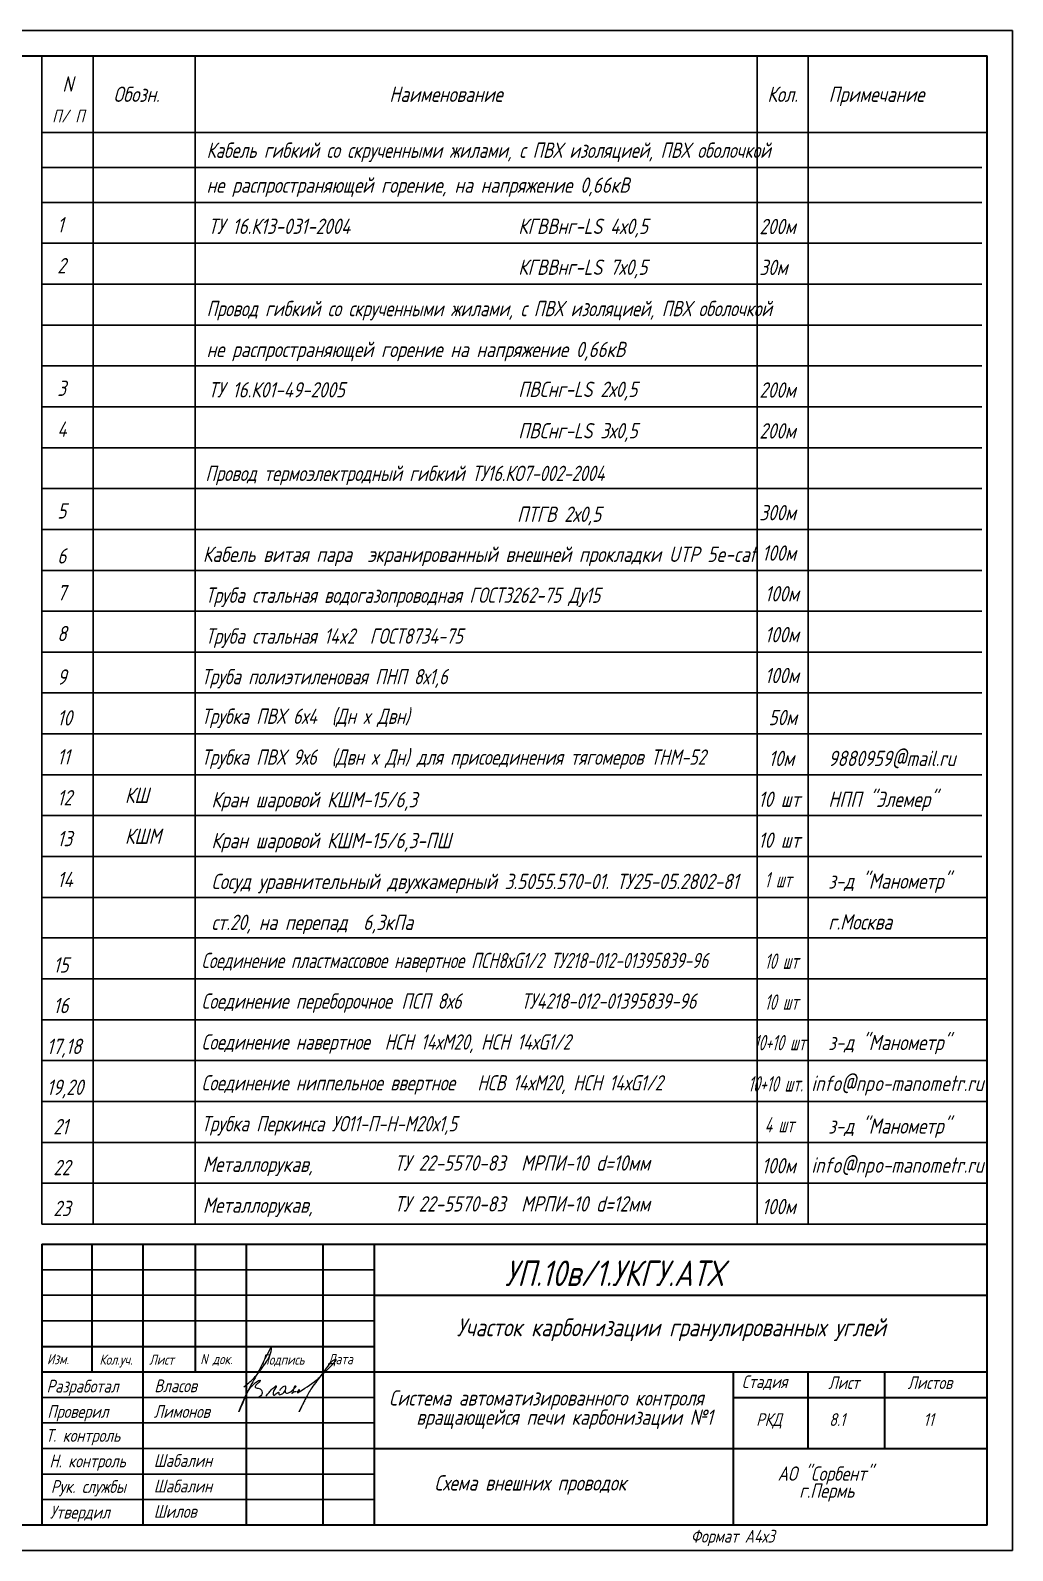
# Model space of a CAD drawing. Header units: millimetres. Extents: x 1531 to 2189, y 3 to 301.
# Drawn here: x 1996.4 to 2188.6, y 3.5 to 301 of the extents above; entities that cross this region are included whole.
import ezdxf

# ---------------------------------------------------------------- set-up
doc = ezdxf.new("R2010")
doc.units = ezdxf.units.MM
doc.layers.add('MAIN', color=7, linetype='Continuous', lineweight=50)
doc.layers.add('Текст', color=7, linetype='Continuous', lineweight=50)
doc.layers.add('TEXT', color=250, linetype='Continuous')
doc.layers.add('проводка', color=184, linetype='Continuous')
doc.styles.get("Standard").update_dxf_attribs({"font": 'GOST_A.TTF', "width": 0.8, "oblique": 15, "height": 3})

# ---------------------------------------------------------------- blocks, each defined once
blk = doc.blocks.new('Власов')
at = {"layer": 'проводка', "lineweight": 18}
for points in [[(-0.58, 2.47), (1.27, 4.07), (2.73, 5.82), (3.82, 7.33), (4.64, 9.02), (4.84, 10.28), (4.04, 8.93), (3.16, 7.2), (1.39, 3.86), (0.52, 2.26), (-1.55, -2.37), (-0.72, -0.35), (0.34, 1.8), (1.73, 3.31), (2.62, 3.78), (2.31, 3.3), (1.91, 2.96), (1.61, 2.44), (2.21, 2.21), (2.85, 1.83), (2.99, 1.4), (2.77, 0.75), (2.36, 0.49), (2.18, 0.43), (2.07, 0.4), (1.98, 0.4)], [(3.73, 0.66), (4.37, 1.39), (4.91, 2.01), (5.22, 2.29), (5.78, 2.66), (5.59, 2.28), (5.16, 1.05), (5.19, 0.9), (5.7, 1.1), (6.25, 1.38), (6.27, 1.2), (6.3, 1.02), (7.02, 1.21), (7.63, 2.13), (7.63, 2.52), (6.76, 2.22), (6.42, 1.7)]]:
    blk.add_spline(points, degree=3, dxfattribs=at)
for points, knots in [([(9.73, 1.6), (9.73, 1.6), (10.28, 1.61), (10.33, 1.73), (10.3, 1.95), (10.1, 1.88), (9.94, 1.44), (9.82, 1.2), (10.65, 1.75), (14.06, 4.01), (14.83, 4.98), (18.2, 8.2), (16.58, 7.61), (15.42, 5.89), (12.84, 2.54), (12.14, 1.35), (11.17, -0.37), (10.2, -2.51), (10.72, -1.41), (10.96, -1), (11.17, -0.6), (11.31, -0.38), (11.4, -0.29)], [5.202172, 5.202172, 5.202172, 5.202172, 5.207482, 5.981017, 6.074049, 6.477149, 7.534813, 8.416864, 10.873297, 16.080912, 19.105162, 21.731982, 23.469351, 25.755203, 29.311429, 34.513333, 38.416271, 38.862024, 39.053994, 43.961574, 49.897464, 51.239132, 51.239132, 51.239132, 51.239132]), ([(7.53, 1.66), (7.5, 1.54), (7.54, 1.28), (8.01, 1.24), (8.83, 1.57), (9.1, 2.08), (9.9, 2.69), (9.43, 2.64), (9.3, 2.52), (9.14, 2.21), (9.04, 1.25), (8.71, 1.13), (8.92, 1.39), (9.3, 1.54), (9.6, 1.6)], [0, 0, 0, 0, 0.614094, 1.118723, 1.807789, 3.045572, 4.744461, 5.191863, 5.576495, 6.389957, 8.441618, 9.345517, 10.182193, 10.758393, 10.758393, 10.758393, 10.758393])]:
    blk.add_open_spline(points, degree=3, knots=knots, dxfattribs=at)

msp = doc.modelspace()

# ---------------------------------------------------------------- linework, layer by layer
at = {"color": 0, "linetype": 'ByBlock', "lineweight": 30}
for p, q in [((1998.63, 63.44), (1998.63, 8.48)), ((2134, 8.48), (2134, 38.44)), ((2148.63, 23.44), (2148.63, 38.44)), ((2163.63, 23.44), (2163.63, 38.44)), ((2134, 33.44), (2183.63, 33.44))]:
    msp.add_line(p, q, dxfattribs=at)
at = {"color": 0, "linetype": 'Continuous', "lineweight": 30}
for p, q in [((1998.63, 63.44), (2183.63, 63.44)), ((2008.38, 63.44), (2008.38, 38.44)), ((2018.38, 63.44), (2018.38, 8.44)), ((2028.63, 63.44), (2028.63, 38.44)), ((2038.63, 63.44), (2038.63, 8.44)), ((2053.63, 63.44), (2053.63, 8.44)), ((2063.63, 63.44), (2063.63, 8.44)), ((2063.63, 53.44), (2183.63, 53.44)), ((1998.63, 43.44), (2063.63, 43.44)), ((1998.63, 38.44), (2183.63, 38.44)), ((2063.63, 23.44), (2183.63, 23.44))]:
    msp.add_line(p, q, dxfattribs=at)
at = {"color": 0, "linetype": 'Continuous'}
for p, q in [((1998.63, 58.44), (2063.63, 58.44)), ((1998.63, 53.44), (2063.63, 53.44)), ((1998.63, 48.44), (2063.63, 48.44)), ((1998.63, 33.44), (2063.63, 33.44)), ((1998.63, 28.44), (2063.63, 28.44)), ((1998.63, 28.44), (2063.63, 28.44)), ((1998.63, 23.44), (2063.63, 23.44)), ((1998.63, 18.44), (2063.63, 18.44)), ((1998.63, 13.44), (2063.63, 13.44))]:
    msp.add_line(p, q, dxfattribs=at)
msp.add_line((2188.63, 3.47), (1531.31, 3.47))
at = {"layer": 'MAIN', "color": 7, "linetype": 'Continuous', "lineweight": -3}
for p, q in [((1531.31, 300.97), (2188.63, 300.97)), ((1531.31, 300.97), (2007.16, 300.97)), ((2188.63, 300.97), (2188.63, 3.47)), ((2183.63, 295.97), (1998.63, 295.97)), ((1998.63, 67.36), (1998.63, 295.97)), ((2008.63, 67.36), (2008.63, 295.97)), ((2028.63, 67.36), (2028.63, 295.97)), ((2138.63, 67.36), (2138.63, 295.97)), ((2148.63, 67.36), (2148.63, 295.97)), ((1998.63, 280.97), (2183.63, 280.97)), ((1998.63, 274.14), (2182.63, 274.14)), ((1998.63, 267.3), (2182.63, 267.3)), ((1998.63, 259.3), (2182.63, 259.3)), ((1998.63, 251.3), (2182.63, 251.3)), ((1998.63, 243.3), (2182.63, 243.3)), ((1998.63, 235.3), (2182.63, 235.3)), ((1998.63, 227.3), (2182.63, 227.3)), ((1998.63, 219.3), (2182.63, 219.3)), ((1998.63, 211.3), (2182.63, 211.3)), ((1998.63, 203.3), (2182.63, 203.3)), ((1998.63, 195.3), (2182.63, 195.3)), ((1998.63, 187.3), (2182.63, 187.3)), ((1998.63, 187.3), (2182.63, 187.3)), ((1998.63, 179.3), (2182.63, 179.3)), ((1998.63, 179.3), (2182.63, 179.3)), ((1998.63, 171.3), (2182.63, 171.3)), ((1998.63, 163.3), (2182.63, 163.3)), ((1998.63, 155.3), (2182.63, 155.3)), ((1998.63, 147.3), (2182.63, 147.3)), ((1998.63, 139.3), (2182.63, 139.3)), ((1998.63, 131.3), (2183.63, 131.3)), ((1998.63, 123.36), (2183.63, 123.36)), ((1998.63, 115.36), (2183.63, 115.36)), ((1998.63, 107.36), (2183.63, 107.36)), ((1998.63, 99.36), (2183.63, 99.36)), ((1998.63, 91.36), (2183.63, 91.36)), ((1998.63, 83.36), (2183.63, 83.36)), ((1998.63, 75.36), (2183.63, 75.36)), ((1998.63, 67.36), (2183.63, 67.36))]:
    msp.add_line(p, q, dxfattribs=at)
at = {"layer": 'MAIN', "color": 7, "linetype": 'Continuous', "lineweight": 30}
for p, q in [((1551.31, 295.97), (2183.63, 295.97)), ((2183.63, 8.47), (2183.63, 295.97)), ((2183.63, 8.47), (1551.31, 8.47))]:
    msp.add_line(p, q, dxfattribs=at)

# ---------------------------------------------------------------- block references
at = {"color": 0, "lineweight": 15}
msp.add_blockref('Власов', (2038.73, 33.03, -10), dxfattribs=at)

# ---------------------------------------------------------------- texts
at = {"color": 7, "linetype": 'Continuous', "oblique": 15}
for s, p in [('Кабель витая пара  экранированный внешней прокладки UTP 5e-cat', (2030.13, 196.94)), ('100м', (2139.58, 197.19)), ('Металлорукав,', (2030.13, 77.57)), ('ТУ 22-5570-83  МРПИ-10 d=10мм', (2067.63, 77.82)), ('Металлорукав,', (2030.13, 69.57)), ('ТУ 22-5570-83  МРПИ-10 d=12мм', (2067.63, 69.82))]:
    msp.add_text(s, height=3, dxfattribs=at).set_placement(p)
at = {"linetype": 'Continuous', "oblique": 15}
for s, height, p in [('УП.10в/1.УКГУ.АТХ', 5, (2089.24, 55.24)), ('Участок карбонизации гранулированных углей', 3.5, (2079.82, 45.41)), ('Система автоматизированного контроля', 3, (2066.57, 31.85)), ('вращающейся печи карбонизации №1', 3, (2071.91, 28.08))]:
    msp.add_text(s, height=height, dxfattribs=at).set_placement(p)
at = {"color": 0, "linetype": 'Continuous', "oblique": 15}
for s, height, p in [('Изм.', 2, (1999.63, 39.94)), ('N док.', 2, (2029.63, 39.94)), ('Дата', 2, (2054.63, 39.94)), ('Разработал', 2.5, (1999.54, 34.4)), ('Власов', 2.5, (2020.63, 34.46)), ('Стадия', 2.5, (2135.63, 35.27)), ('Лист', 2.5, (2152.56, 35.09)), ('Листов ', 2.5, (2168.07, 35.09)), ('Проверил', 2.5, (1999.69, 29.44)), ('Лимонов', 2.5, (2020.53, 29.44)), ('Т. контроль', 2.5, (1999.38, 24.75)), ('Н. контроль', 2.5, (2000.1, 19.75)), ('Шабалин', 2.5, (2020.53, 19.84)), ('АО "Сорбент"', 2.8, (2142.62, 17.14)), ('Рук. службы', 2.5, (2000.38, 14.75)), ('Шабалин', 2.5, (2020.53, 14.84)), ('г.Пермь', 2.8, (2146.86, 13.8)), ('Утвердил', 2.5, (2000.19, 9.74)), ('Шилов', 2.5, (2020.53, 9.89))]:
    msp.add_text(s, height=height, dxfattribs=at).set_placement(p)
at = {"color": 7, "oblique": 15}
for s, p in [('Кол.уч.', (2009.88, 39.84)), ('Лист', (2019.63, 39.84)), ('Подпись', (2041.63, 39.84))]:
    msp.add_text(s, height=2, dxfattribs=at).set_placement(p)
at = {"layer": 'MAIN', "color": 7, "linetype": 'Continuous', "lineweight": -3, "oblique": 15}
for s, height, p in [('N', 3, (2002.63, 288.97)), ('Обозн.', 3, (2012.63, 286.97)), ('Наименование', 3, (2066.63, 286.97)), ('Кол.', 3, (2140.63, 286.97)), ('Примечание', 3, (2152.63, 286.97)), ('П/ П', 2.5, (2000.63, 282.97)), ('не распространяющей горение, на напряжение 0,66кВ  ', 3, (2030.86, 269.19)), ('1', 3, (2001.63, 261.43)), ('ТУ 16.К13-031-2004', 3, (2031.18, 261.13)), ('КГВВнг-LS 4х0,5', 3, (2091.86, 261.13)), ('200м', 3, (2139.06, 261.09)), ('2', 3, (2001.63, 253.43)), ('КГВВнг-LS 7х0,5', 3, (2091.86, 253.13)), ('30м', 3, (2139.06, 253.09)), ('не распространяющей горение на напряжение 0,66кВ', 3, (2030.86, 237.03)), ('3', 3, (2001.63, 229.43)), ('ТУ 16.К01-49-2005', 3, (2031.18, 229.13)), ('ПВСнг-LS 2х0,5', 3, (2091.86, 229.23)), ('200м', 3, (2139.06, 229.09)), ('4', 3, (2001.63, 221.43)), ('ПВСнг-LS 3х0,5', 3, (2091.86, 221.13)), ('200м', 3, (2139.06, 221.09)), ('5', 3, (2001.63, 205.43)), ('ПТГВ 2х0,5', 3, (2091.63, 204.78)), ('300м', 3, (2139.06, 205.09)), ('6', 3, (2001.63, 196.63)), ('7', 3, (2001.63, 189.43)), ('100м', 3, (2140.13, 189.22)), ('8', 3, (2001.63, 181.43)), ('100м', 3, (2140.13, 181.22)), ('9', 3, (2001.63, 172.93)), ('100м', 3, (2140.13, 173.22)), ('10', 3, (2001.63, 164.93)), ('50м', 3, (2140.86, 165)), ('11', 3, (2001.63, 157.3)), ('10м', 3, (2140.86, 157)), ('9880959@mail.ru', 3, (2152.56, 157)), ('12', 3, (2001.63, 149.3)), ('КШ', 3, (2014.87, 149.77)), ('Кран шаровой КШМ-15/6,3', 3, (2031.81, 148.92)), ('10 шт', 3, (2138.84, 149)), ('НПП "Элемер"', 3, (2152.56, 149)), ('13', 3, (2001.63, 141.3)), ('КШМ', 3, (2014.87, 141.77)), ('Кран шаровой КШМ-15/6,3-ПШ', 3, (2031.81, 140.92)), ('10 шт', 3, (2138.84, 141)), ('14', 3, (2001.63, 133.3)), ('Сосуд уравнительный двухкамерный 3.5055.570-01. ТУ25-05.2802-81', 3, (2031.81, 132.92)), ('з-д "Манометр"', 3, (2152.56, 133)), ('ст.20, на перепад  6,3кПа', 3, (2031.81, 124.92)), ('г.Москва', 3, (2152.56, 125)), ('15', 3, (2000.86, 116.58)), ('16', 3, (2000.86, 108.64)), ('з-д "Манометр"', 3, (2152.56, 101.41)), ('17,18', 3, (1999.58, 100.64)), ('19,20', 3, (1999.58, 92.64)), ('info@npo-manometr.ru', 3, (2149.24, 93.41)), ('21', 3, (2000.86, 84.93)), ('з-д "Манометр"', 3, (2152.56, 85.06)), ('info@npo-manometr.ru', 3, (2149.24, 77.41)), ('22', 3, (2000.86, 76.93)), ('100м', 3, (2139.51, 77.29)), ('23', 3, (2000.86, 68.93)), ('100м', 3, (2139.51, 69.29))]:
    msp.add_text(s, height=height, dxfattribs=at).set_placement(p)
for s, width, p in [('Кабель гибкий со скрученными жилами, с ПВХ изоляцией, ПВХ оболочкой', 0.95, (2030.86, 276.02)), ('Провод гибкий со скрученными жилами, с ПВХ изоляцией, ПВХ оболочкой', 0.95, (2030.86, 245.03)), ('Провод термоэлектродный гибкий ТУ16.КО7-002-2004', 0.95, (2030.63, 212.78)), ('Труба стальная водогазопроводная ГОСТ3262-75 Ду15', 0.95, (2030.63, 188.94)), ('Труба стальная 14x2  ГОСТ8734-75 ', 0.95, (2030.63, 180.94)), ('Труба полиэтиленовая ПНП 8х1,6', 0.95, (2029.86, 173)), ('Трубка ПВХ 6х4  (Дн х Двн)', 0.95, (2029.86, 165.25)), ('Трубка ПВХ 9х6  (Двн х Дн) для присоединения тягомеров ТНМ-52', 0.95, (2029.86, 157.25)), (' 1 шт', 0.8, (2138.86, 133.25)), ('Соединение пластмассовое навертное ПСН8хG1/2 ТУ218-012-01395839-96', 0.9, (2029.86, 117.45)), (' 10 шт', 0.8, (2138.86, 117.31)), ('Соединение переборочное', 0.95, (2029.86, 109.51)), ('ПСП 8х6        ТУ4218-012-01395839-96', 0.95, (2069, 109.51)), (' 10 шт', 0.8, (2138.86, 109.31)), ('Соединение навертное  НСН 14хМ20, НСН 14хG1/2 ', 0.95, (2029.86, 101.51)), (' 10+10 шт', 0.8, (2136.68, 101.37)), ('Соединение ниппельное ввертное   НСВ 14хМ20, НСН 14хG1/2 ', 0.95, (2029.86, 93.51)), ('10+10 шт.', 0.8, (2136.85, 93.31)), ('Трубка Перкинса УО11-П-Н-М20х1,5', 0.95, (2029.86, 85.51)), (' 4 шт', 0.8, (2138.86, 85.31))]:
    msp.add_text(s, height=3, dxfattribs=dict(at, width=width)).set_placement(p)
at = {"layer": 'TEXT', "color": 7, "linetype": 'Continuous', "lineweight": -3, "oblique": 15}
for s, height, p in [('Схема внешних проводок', 3, (2075.45, 15.22)), ('Формат А4х3', 2.5, (2125.63, 5.03))]:
    msp.add_text(s, height=height, dxfattribs=at).set_placement(p)
at = {"layer": 'Текст', "lineweight": -3, "oblique": 15}
for s, p in [('РКД', (2138.43, 27.86, 10)), ('8.1', (2152.72, 27.86, 10)), ('11', (2171.18, 27.86, 10))]:
    msp.add_text(s, height=2.5, dxfattribs=at).set_placement(p)

doc.saveas('drawing.dxf')
